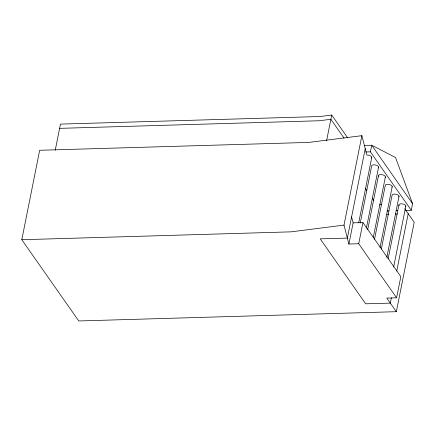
<?xml version="1.0" encoding="UTF-8"?>
<svg xmlns="http://www.w3.org/2000/svg" width="436" height="436" viewBox="0 0 436 436"><rect width="100%" height="100%" fill="white"/><g stroke="black" fill="none" stroke-linecap="round" stroke-linejoin="round"><path stroke-width="0.65" d="M404.657 208.637L414.2 222.246L396.329 311.691L78.769 320.961L21.8 239.724L39.671 150.278L308.884 142.409L361.875 135.667L366.769 154.595M55.219 150.327L60.457 124.113L320.057 116.521L331.72 115.039L347.617 137.787M326.613 140.588L331.72 115.039M396.329 311.691L386.787 298.082L396.602 297.815L358.714 243.751L348.898 244.04L344.004 225.107L361.875 135.667M365.237 148.654L347.361 238.094L320.231 238.846L365.635 303.81L390.324 303.129L391.392 297.788M348.898 244.04L353.133 222.856L351.596 216.91M405.867 210.441L411.262 210.288L370.398 151.821L371.717 145.232L364.3 145.433M358.67 222.954L371.777 157.347M360.245 223.079L371.636 166.089A3.532 1.651 11.3 0 1 375.718 165.031A3.532 1.651 11.3 0 1 378.35 167.697M358.714 243.751L362.948 222.567L353.133 222.856M366.404 228.061L378.59 167.092M367.717 229.516L378.448 175.833M373.216 237.805L385.397 176.836M374.529 239.26L385.255 185.578A3.532 1.651 11.3 0 1 389.337 184.521A3.532 1.651 11.3 0 1 391.975 187.191M380.029 247.55L392.209 186.581M381.342 249.005L392.068 195.323A3.532 1.651 11.3 0 1 396.144 194.265A3.532 1.651 11.3 0 1 398.787 196.936M386.836 257.295L399.022 196.325M388.149 258.75L398.88 205.067M393.648 267.039L405.829 206.07M396.727 271.088L408.2 213.684M411.262 210.288L412.581 203.699L395.534 157.516L371.717 145.232L412.581 203.699M396.602 297.815L400.837 276.631L362.948 222.567M344.004 225.107L291.014 231.848L21.8 239.724M59.612 128.353L319.207 120.761L330.875 119.279L344.058 138.141M365.679 151.951L370.398 151.821M386.983 210.959L389.005 210.904M396.428 210.702L397.774 210.664M386.846 214.278L388.847 214.223M395.517 214.038L397.523 213.983M365.27 188.27L366.818 190.494M372.251 198.266L373.805 200.489M379.593 205.002A3.532 1.651 11.3 0 1 381.435 204.359M366.899 155.091A3.532 1.651 11.3 0 1 370.704 156.006A3.532 1.651 11.3 0 1 371.543 157.952M378.737 176.52A3.532 1.651 11.3 0 1 381.843 174.645A3.532 1.651 11.3 0 1 385.162 177.447M399.174 205.754A3.532 1.651 11.3 0 1 402.275 203.879A3.532 1.651 11.3 0 1 405.594 206.68"/></g></svg>
